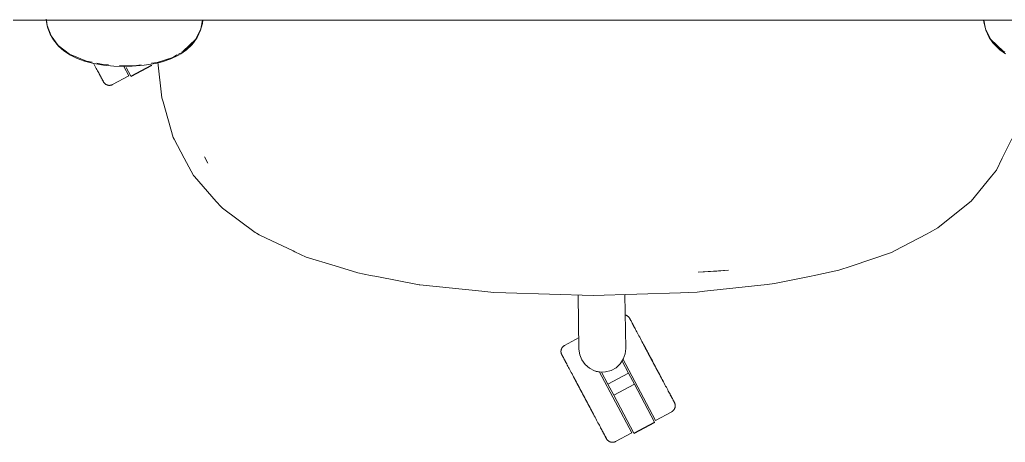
# Model space of a CAD drawing. Header units: millimetres. Extents: x 155927 to 317870, y -36033 to 97293.
# Drawn here: x 227341 to 227930, y 11534 to 11786 of the extents above; entities that cross this region are included whole.
import ezdxf

# ---------------------------------------------------------------- set-up
doc = ezdxf.new("R2010")
doc.units = ezdxf.units.MM
doc.header["$MEASUREMENT"] = 0
doc.layers.add('G-IMPT', color=8, linetype='CONTINUOUS', lineweight=9)
doc.layers.add('I-FURN', color=8, linetype='CONTINUOUS', lineweight=9)

msp = doc.modelspace()

# ---------------------------------------------------------------- linework, layer by layer
at = {"layer": 'G-IMPT'}
for p, q in [((227356.88, 11786.77), (227357.13, 11785.12)), ((227357.6, 11782.91), (227357.12, 11786.07)), ((227357.58, 11782.73), (227357.13, 11785.12)), ((227357.6, 11782.91), (227360.01, 11776.71)), ((227450.27, 11784.14), (227449.2, 11780.19)), ((227449.4, 11781.03), (227450.34, 11786.07)), ((227450.51, 11786.07), (227450.27, 11784.14)), ((227917.03, 11786.07), (227917.27, 11784.14)), ((227918.14, 11781.03), (227917.2, 11786.07)), ((227917.27, 11784.14), (227918.34, 11780.19)), ((227357.58, 11782.73), (227357.94, 11781.38)), ((227359.34, 11777.74), (227357.94, 11781.38)), ((227359.34, 11777.74), (227361.3, 11774.31)), ((227447.21, 11775.86), (227449.2, 11780.19)), ((227447.3, 11776.77), (227449.4, 11781.03)), ((227920.24, 11776.77), (227918.14, 11781.03)), ((227920.32, 11775.86), (227918.34, 11780.19)), ((227360.01, 11776.71), (227364.18, 11771.09)), ((227361.3, 11774.31), (227364.37, 11770.57)), ((227364.18, 11771.09), (227370.96, 11765.87)), ((227438.8, 11767.63), (227446.19, 11774.53)), ((227440.42, 11769.04), (227443.96, 11772.12)), ((227443.88, 11771.32), (227440.83, 11768.46)), ((227440.89, 11768.83), (227446.19, 11774.53)), ((227443.88, 11771.32), (227445.01, 11772.64)), ((227446.19, 11774.53), (227443.96, 11772.12)), ((227447.21, 11775.86), (227445.01, 11772.64)), ((227447.3, 11776.77), (227446.19, 11774.53)), ((227920.24, 11776.77), (227921.35, 11774.53)), ((227920.32, 11775.86), (227922.53, 11772.64)), ((227921.35, 11774.53), (227923.58, 11772.12)), ((227928.74, 11767.63), (227921.35, 11774.53)), ((227926.65, 11768.83), (227921.35, 11774.53)), ((227923.66, 11771.32), (227922.53, 11772.64)), ((227927.12, 11769.04), (227923.58, 11772.12)), ((227923.66, 11771.32), (227926.71, 11768.46)), ((227367.41, 11767.9), (227364.37, 11770.57)), ((227371.46, 11765.24), (227367.41, 11767.9)), ((227370.96, 11765.87), (227375.36, 11764.03)), ((227371.46, 11765.24), (227375.53, 11763.26)), ((227431.37, 11763), (227436, 11765.2)), ((227432.59, 11763.86), (227435.04, 11765.33)), ((227435.51, 11765.61), (227436.95, 11766.47)), ((227436, 11765.2), (227437.38, 11766.01)), ((227440.83, 11768.46), (227437.38, 11766.01)), ((227437.73, 11766.94), (227440.89, 11768.83)), ((227438.8, 11767.63), (227440.27, 11768.91)), ((227929.81, 11766.94), (227926.65, 11768.83)), ((227926.71, 11768.46), (227930.16, 11766.01)), ((227928.74, 11767.63), (227927.27, 11768.91)), ((227380.98, 11761.7), (227375.36, 11764.03)), ((227379.87, 11761.68), (227375.53, 11763.26)), ((227379.87, 11761.68), (227385.35, 11760.25)), ((227380.98, 11761.7), (227384.45, 11760.99)), ((227391.28, 11759.25), (227385.35, 11760.25)), ((227387.19, 11760.43), (227390.94, 11759.66)), ((227390.94, 11759.66), (227394.15, 11759.46)), ((227410.93, 11759.11), (227413.72, 11759.5)), ((227422.35, 11760.28), (227415.59, 11759.16)), ((227419.9, 11760.37), (227423.19, 11760.83)), ((227426.28, 11761.26), (227422.35, 11760.28)), ((227423.19, 11760.83), (227432.59, 11763.86)), ((227423.7, 11760.95), (227426.11, 11739.67)), ((227426.28, 11761.26), (227431.37, 11763)), ((227391.28, 11759.25), (227397.43, 11758.68)), ((227403.77, 11758.5), (227397.43, 11758.68)), ((227400.66, 11759.07), (227403.77, 11758.88)), ((227410.93, 11759.11), (227403.77, 11758.88)), ((227408.28, 11758.59), (227403.77, 11758.5)), ((227408.28, 11758.59), (227415.59, 11759.16)), ((227426.75, 11737.41), (227426.11, 11739.67)), ((227426.75, 11737.41), (227432.76, 11716.07)), ((227432.76, 11716.07), (227433.35, 11714.95)), ((227433.35, 11714.95), (227439.36, 11703.72)), ((227933.85, 11715.12), (227928.21, 11703.65)), ((227439.36, 11703.72), (227444.95, 11693.28)), ((227452.38, 11702.88), (227451.6, 11704.47)), ((227453.56, 11700.58), (227451.6, 11704.47)), ((227453.56, 11700.58), (227452.38, 11702.88)), ((227924.68, 11696.49), (227928.21, 11703.65)), ((227921.71, 11692.83), (227924.68, 11696.49)), ((227445.53, 11692.61), (227444.95, 11693.28)), ((227458.55, 11677.83), (227445.53, 11692.61)), ((227921.71, 11692.83), (227909.53, 11677.89)), ((227458.55, 11677.83), (227461.42, 11674.57)), ((227909.53, 11677.89), (227904.87, 11674.12)), ((227462.39, 11673.85), (227461.42, 11674.57)), ((227481.89, 11659.28), (227462.39, 11673.85)), ((227889.74, 11661.92), (227904.87, 11674.12)), ((227481.89, 11659.28), (227482.66, 11658.82)), ((227883.23, 11658.48), (227884.61, 11659.21)), ((227889.74, 11661.92), (227884.61, 11659.21)), ((227482.66, 11658.82), (227484.23, 11657.88)), ((227484.94, 11657.45), (227484.23, 11657.88)), ((227484.94, 11657.45), (227504.58, 11648.19)), ((227883.23, 11658.48), (227863.72, 11648.19)), ((227504.58, 11648.19), (227505.5, 11647.75)), ((227512.27, 11644.56), (227505.5, 11647.75)), ((227863.72, 11648.19), (227862.06, 11647.31)), ((227512.27, 11644.56), (227529.54, 11639.24)), ((227837.98, 11639.16), (227862.06, 11647.31)), ((227529.54, 11639.24), (227543.14, 11635.05)), ((227746.39, 11635.44), (227764.67, 11636.69)), ((227746.39, 11635.44), (227757.73, 11636.08)), ((227764.67, 11636.69), (227757.73, 11636.08)), ((227816.72, 11633.77), (227830.54, 11636.64)), ((227837.98, 11639.16), (227830.54, 11636.64)), ((227543.14, 11635.05), (227550.75, 11633.59)), ((227554.41, 11632.89), (227550.75, 11633.59)), ((227554.41, 11632.89), (227579.79, 11628.02)), ((227813.04, 11633.01), (227792.09, 11628.66)), ((227813.04, 11633.01), (227816.72, 11633.77)), ((227580.25, 11627.93), (227579.79, 11628.02)), ((227580.25, 11627.93), (227617.24, 11624.11)), ((227617.24, 11624.11), (227624.31, 11623.38)), ((227750.23, 11624.05), (227745.86, 11623.56)), ((227750.23, 11624.05), (227787.68, 11628.17)), ((227792.09, 11628.66), (227787.68, 11628.17)), ((227631.57, 11623.15), (227624.31, 11623.38)), ((227683.74, 11621.54), (227631.57, 11623.15)), ((227735.92, 11623.24), (227683.74, 11621.54)), ((227735.92, 11623.24), (227745.86, 11623.56))]:
    msp.add_line(p, q, dxfattribs=at)
at = {"layer": 'I-FURN'}
for p, q in [((228239.31, 11786.07), (226639.31, 11786.07)), ((226639.31, 11786.07), (228239.31, 11786.07)), ((227385.23, 11760.47), (227385.67, 11759.64)), ((227385.67, 11759.64), (227386.09, 11758.84)), ((227386.09, 11758.84), (227386.51, 11758.06)), ((227386.51, 11758.06), (227386.91, 11757.31)), ((227386.91, 11757.31), (227387.29, 11756.59)), ((227387.29, 11756.59), (227387.66, 11755.9)), ((227387.66, 11755.9), (227388.01, 11755.23)), ((227388.01, 11755.23), (227388.35, 11754.6)), ((227388.35, 11754.6), (227388.67, 11754)), ((227388.83, 11753.69), (227388.52, 11754.27)), ((227388.67, 11754), (227388.97, 11753.43)), ((227389.13, 11753.14), (227388.83, 11753.69)), ((227388.97, 11753.43), (227389.26, 11752.89)), ((227406.31, 11752.78), (227403.31, 11758.41)), ((227407.54, 11752.6), (227404.72, 11757.89)), ((227419.9, 11759.17), (227407.54, 11752.6)), ((227407.63, 11752.43), (227419.99, 11759)), ((227419.85, 11759.26), (227419.9, 11759.17)), ((227389.4, 11752.62), (227389.13, 11753.14)), ((227389.26, 11752.89), (227389.52, 11752.39)), ((227389.66, 11752.14), (227389.4, 11752.62)), ((227389.52, 11752.39), (227389.77, 11751.93)), ((227389.9, 11751.69), (227389.66, 11752.14)), ((227389.77, 11751.93), (227390, 11751.5)), ((227390.11, 11751.28), (227389.9, 11751.69)), ((227390, 11751.5), (227390.21, 11751.11)), ((227390.31, 11750.91), (227390.11, 11751.28)), ((227390.21, 11751.11), (227390.4, 11750.75)), ((227390.49, 11750.57), (227390.31, 11750.91)), ((227390.4, 11750.75), (227390.57, 11750.43)), ((227390.65, 11750.28), (227390.49, 11750.57)), ((227390.57, 11750.43), (227390.71, 11750.15)), ((227390.79, 11750.02), (227390.65, 11750.28)), ((227390.71, 11750.15), (227390.84, 11749.91)), ((227390.9, 11749.8), (227390.79, 11750.02)), ((227390.84, 11749.91), (227390.95, 11749.71)), ((227391, 11749.62), (227390.9, 11749.8)), ((227390.95, 11749.71), (227391.04, 11749.55)), ((227391.07, 11749.48), (227391, 11749.62)), ((227391.04, 11749.55), (227391.1, 11749.43)), ((227391.13, 11749.38), (227391.07, 11749.48)), ((227391.1, 11749.43), (227391.14, 11749.35)), ((227391.16, 11749.32), (227391.13, 11749.38)), ((227391.14, 11749.35), (227391.17, 11749.3)), ((227391.17, 11749.3), (227391.16, 11749.32)), ((227391.19, 11749.26), (227391.17, 11749.3)), ((227391.17, 11749.3), (227391.17, 11749.3)), ((227391.27, 11749.12), (227391.19, 11749.26)), ((227391.36, 11748.98), (227391.27, 11749.12)), ((227391.45, 11748.85), (227391.36, 11748.98)), ((227391.54, 11748.72), (227391.45, 11748.85)), ((227391.64, 11748.59), (227391.54, 11748.72)), ((227391.75, 11748.47), (227391.64, 11748.59)), ((227391.86, 11748.36), (227391.75, 11748.47)), ((227391.98, 11748.24), (227391.86, 11748.36)), ((227392.1, 11748.14), (227391.98, 11748.24)), ((227392.22, 11748.03), (227392.1, 11748.14)), ((227392.35, 11747.94), (227392.22, 11748.03)), ((227392.48, 11747.84), (227392.35, 11747.94)), ((227392.62, 11747.76), (227392.48, 11747.84)), ((227392.76, 11747.67), (227392.62, 11747.76)), ((227392.9, 11747.6), (227392.76, 11747.67)), ((227393.04, 11747.53), (227392.9, 11747.6)), ((227393.19, 11747.46), (227393.04, 11747.53)), ((227396.48, 11747.56), (227396.33, 11747.49)), ((227396.62, 11747.63), (227396.48, 11747.56)), ((227396.62, 11747.63), (227406.31, 11752.78)), ((227393.34, 11747.41), (227393.19, 11747.46)), ((227393.49, 11747.35), (227393.34, 11747.41)), ((227393.65, 11747.31), (227393.49, 11747.35)), ((227393.8, 11747.27), (227393.65, 11747.31)), ((227393.96, 11747.23), (227393.8, 11747.27)), ((227394.12, 11747.21), (227393.96, 11747.23)), ((227394.28, 11747.18), (227394.12, 11747.21)), ((227394.44, 11747.17), (227394.28, 11747.18)), ((227394.6, 11747.16), (227394.44, 11747.17)), ((227394.76, 11747.16), (227394.6, 11747.16)), ((227394.92, 11747.16), (227394.76, 11747.16)), ((227395.08, 11747.18), (227394.92, 11747.16)), ((227395.24, 11747.19), (227395.08, 11747.18)), ((227395.4, 11747.22), (227395.24, 11747.19)), ((227395.56, 11747.25), (227395.4, 11747.22)), ((227395.72, 11747.28), (227395.56, 11747.25)), ((227395.87, 11747.33), (227395.72, 11747.28)), ((227396.03, 11747.38), (227395.87, 11747.33)), ((227396.18, 11747.43), (227396.03, 11747.38)), ((227396.33, 11747.49), (227396.18, 11747.43)), ((227675.27, 11589.48), (227674.71, 11621.82)), ((227702.69, 11622.15), (227703.25, 11589.96)), ((227702.96, 11609.84), (227703.12, 11609.8)), ((227703.12, 11609.8), (227703.27, 11609.75)), ((227703.27, 11609.75), (227703.43, 11609.7)), ((227703.43, 11609.7), (227703.58, 11609.64)), ((227703.58, 11609.64), (227703.72, 11609.58)), ((227703.72, 11609.58), (227703.87, 11609.51)), ((227703.87, 11609.51), (227704.01, 11609.43)), ((227704.01, 11609.43), (227704.15, 11609.35)), ((227704.15, 11609.35), (227704.29, 11609.26)), ((227704.29, 11609.26), (227704.42, 11609.17)), ((227704.42, 11609.17), (227704.55, 11609.07)), ((227704.55, 11609.07), (227704.67, 11608.97)), ((227704.67, 11608.97), (227704.79, 11608.86)), ((227704.79, 11608.86), (227704.91, 11608.75)), ((227704.91, 11608.75), (227705.02, 11608.63)), ((227705.02, 11608.63), (227705.12, 11608.51)), ((227705.12, 11608.51), (227705.23, 11608.39)), ((227705.23, 11608.39), (227705.32, 11608.26)), ((227705.32, 11608.26), (227705.41, 11608.12)), ((227705.41, 11608.12), (227705.5, 11607.99)), ((227705.5, 11607.99), (227705.58, 11607.85)), ((227705.58, 11607.85), (227705.6, 11607.81)), ((227705.6, 11607.81), (227705.61, 11607.79)), ((227705.6, 11607.8), (227705.6, 11607.81)), ((227705.62, 11607.76), (227705.6, 11607.8)), ((227705.61, 11607.79), (227705.64, 11607.73)), ((227705.67, 11607.68), (227705.62, 11607.76)), ((227705.64, 11607.73), (227705.69, 11607.63)), ((227705.73, 11607.56), (227705.67, 11607.68)), ((227705.69, 11607.63), (227705.77, 11607.49)), ((227705.82, 11607.4), (227705.73, 11607.56)), ((227705.77, 11607.49), (227705.86, 11607.31)), ((227705.93, 11607.19), (227705.82, 11607.4)), ((227705.86, 11607.31), (227705.98, 11607.09)), ((227706.05, 11606.95), (227705.93, 11607.19)), ((227705.98, 11607.09), (227706.12, 11606.83)), ((227706.2, 11606.67), (227706.05, 11606.95)), ((227706.12, 11606.83), (227706.28, 11606.53)), ((227706.37, 11606.36), (227706.2, 11606.67)), ((227706.28, 11606.53), (227706.46, 11606.2)), ((227706.56, 11606), (227706.37, 11606.36)), ((227706.46, 11606.2), (227706.65, 11605.82)), ((227706.77, 11605.61), (227706.56, 11606)), ((227706.65, 11605.82), (227706.87, 11605.41)), ((227707, 11605.18), (227706.77, 11605.61)), ((227706.87, 11605.41), (227707.11, 11604.97)), ((227707.24, 11604.71), (227707, 11605.18)), ((227707.11, 11604.97), (227707.37, 11604.49)), ((227707.51, 11604.21), (227707.24, 11604.71)), ((227707.37, 11604.49), (227707.64, 11603.97)), ((227707.8, 11603.68), (227707.51, 11604.21)), ((227707.64, 11603.97), (227707.93, 11603.42)), ((227708.1, 11603.11), (227707.8, 11603.68)), ((227707.93, 11603.42), (227708.24, 11602.83)), ((227708.42, 11602.51), (227708.1, 11603.11)), ((227708.76, 11601.87), (227708.42, 11602.51)), ((227709.11, 11601.21), (227708.76, 11601.87)), ((227709.48, 11600.51), (227709.11, 11601.21)), ((227709.86, 11599.79), (227709.48, 11600.51)), ((227675.49, 11596.36), (227666.65, 11591.66)), ((227710.26, 11599.04), (227709.86, 11599.79)), ((227710.67, 11598.27), (227710.26, 11599.04)), ((227711.1, 11597.46), (227710.67, 11598.27)), ((227711.54, 11596.64), (227711.1, 11597.46)), ((227711.99, 11595.79), (227711.54, 11596.64)), ((227712.45, 11594.93), (227711.99, 11595.79)), ((227712.92, 11594.04), (227712.45, 11594.93)), ((227664.52, 11588.39), (227664.54, 11588.55)), ((227664.54, 11588.55), (227664.56, 11588.71)), ((227664.56, 11588.71), (227664.58, 11588.87)), ((227664.58, 11588.87), (227664.62, 11589.03)), ((227664.62, 11589.03), (227664.66, 11589.19)), ((227664.66, 11589.19), (227664.7, 11589.34)), ((227664.7, 11589.34), (227664.76, 11589.49)), ((227664.76, 11589.49), (227664.82, 11589.64)), ((227664.82, 11589.64), (227664.88, 11589.79)), ((227664.88, 11589.79), (227664.95, 11589.94)), ((227664.95, 11589.94), (227665.03, 11590.08)), ((227665.03, 11590.08), (227665.11, 11590.22)), ((227665.11, 11590.22), (227665.2, 11590.35)), ((227665.2, 11590.35), (227665.29, 11590.48)), ((227665.29, 11590.48), (227665.39, 11590.61)), ((227665.39, 11590.61), (227665.49, 11590.74)), ((227665.49, 11590.74), (227665.6, 11590.86)), ((227665.6, 11590.86), (227665.71, 11590.97)), ((227665.71, 11590.97), (227665.83, 11591.08)), ((227665.83, 11591.08), (227665.95, 11591.19)), ((227665.95, 11591.19), (227666.07, 11591.29)), ((227666.07, 11591.29), (227666.2, 11591.39)), ((227666.2, 11591.39), (227666.33, 11591.48)), ((227666.33, 11591.48), (227666.47, 11591.56)), ((227666.47, 11591.56), (227666.61, 11591.64)), ((227666.61, 11591.64), (227666.65, 11591.66)), ((227675.74, 11586.13), (227675.27, 11589.48)), ((227703.25, 11589.96), (227702.91, 11586.61)), ((227713.4, 11593.13), (227712.92, 11594.04)), ((227713.14, 11593.62), (227713.63, 11592.71)), ((227713.89, 11592.21), (227713.4, 11593.13)), ((227713.63, 11592.71), (227714.12, 11591.78)), ((227714.39, 11591.27), (227713.89, 11592.21)), ((227714.12, 11591.78), (227714.62, 11590.84)), ((227714.9, 11590.32), (227714.39, 11591.27)), ((227714.62, 11590.84), (227715.13, 11589.88)), ((227715.41, 11589.36), (227714.9, 11590.32)), ((227715.13, 11589.88), (227715.65, 11588.91)), ((227715.93, 11588.38), (227715.41, 11589.36)), ((227715.65, 11588.91), (227716.17, 11587.93)), ((227664.51, 11588.23), (227664.52, 11588.39)), ((227664.51, 11588.07), (227664.51, 11588.23)), ((227664.52, 11587.91), (227664.51, 11588.07)), ((227664.53, 11587.75), (227664.52, 11587.91)), ((227664.54, 11587.59), (227664.53, 11587.75)), ((227664.57, 11587.43), (227664.54, 11587.59)), ((227664.6, 11587.27), (227664.57, 11587.43)), ((227664.64, 11587.11), (227664.6, 11587.27)), ((227664.68, 11586.96), (227664.64, 11587.11)), ((227664.73, 11586.8), (227664.68, 11586.96)), ((227664.78, 11586.65), (227664.73, 11586.8)), ((227664.84, 11586.5), (227664.78, 11586.65)), ((227664.91, 11586.36), (227664.84, 11586.5)), ((227664.98, 11586.21), (227664.91, 11586.36)), ((227664.99, 11586.21), (227664.98, 11586.21)), ((227664.98, 11586.21), (227664.99, 11586.19)), ((227665.01, 11586.17), (227664.99, 11586.21)), ((227664.99, 11586.19), (227665.03, 11586.13)), ((227665.05, 11586.08), (227665.01, 11586.17)), ((227665.03, 11586.13), (227665.08, 11586.03)), ((227665.12, 11585.96), (227665.05, 11586.08)), ((227665.08, 11586.03), (227665.15, 11585.89)), ((227665.2, 11585.8), (227665.12, 11585.96)), ((227665.15, 11585.89), (227665.25, 11585.71)), ((227665.31, 11585.6), (227665.2, 11585.8)), ((227665.25, 11585.71), (227665.37, 11585.49)), ((227665.44, 11585.36), (227665.31, 11585.6)), ((227665.37, 11585.49), (227665.5, 11585.23)), ((227665.59, 11585.08), (227665.44, 11585.36)), ((227665.5, 11585.23), (227665.66, 11584.94)), ((227665.76, 11584.76), (227665.59, 11585.08)), ((227665.66, 11584.94), (227665.84, 11584.6)), ((227665.94, 11584.41), (227665.76, 11584.76)), ((227665.84, 11584.6), (227666.04, 11584.23)), ((227666.15, 11584.01), (227665.94, 11584.41)), ((227666.04, 11584.23), (227666.26, 11583.82)), ((227666.38, 11583.58), (227666.15, 11584.01)), ((227666.26, 11583.82), (227666.49, 11583.37)), ((227666.63, 11583.12), (227666.38, 11583.58)), ((227666.49, 11583.37), (227666.75, 11582.89)), ((227666.9, 11582.62), (227666.63, 11583.12)), ((227666.75, 11582.89), (227667.02, 11582.37)), ((227676.99, 11583), (227675.74, 11586.13)), ((227678.95, 11580.26), (227676.99, 11583)), ((227701.77, 11583.43), (227699.9, 11580.63)), ((227720.98, 11546.93), (227701.44, 11583.68)), ((227702.91, 11586.61), (227701.77, 11583.43)), ((227716.45, 11587.4), (227715.93, 11588.38)), ((227716.17, 11587.93), (227716.69, 11586.94)), ((227716.98, 11586.41), (227716.45, 11587.4)), ((227716.69, 11586.94), (227717.22, 11585.95)), ((227717.51, 11585.41), (227716.98, 11586.41)), ((227717.22, 11585.95), (227717.75, 11584.95)), ((227718.04, 11584.41), (227717.51, 11585.41)), ((227717.75, 11584.95), (227718.29, 11583.95)), ((227718.57, 11583.41), (227718.04, 11584.41)), ((227718.29, 11583.95), (227718.82, 11582.94)), ((227719.11, 11582.4), (227718.57, 11583.41)), ((227718.82, 11582.94), (227719.35, 11581.94)), ((227667.18, 11582.08), (227666.9, 11582.62)), ((227667.02, 11582.37), (227667.32, 11581.82)), ((227667.48, 11581.51), (227667.18, 11582.08)), ((227667.32, 11581.82), (227667.63, 11581.24)), ((227667.63, 11581.24), (227667.96, 11580.62)), ((227667.96, 11580.62), (227668.3, 11579.97)), ((227668.3, 11579.97), (227668.66, 11579.3)), ((227668.66, 11579.3), (227669.04, 11578.59)), ((227669.04, 11578.59), (227669.43, 11577.85)), ((227669.43, 11577.85), (227669.83, 11577.09)), ((227669.83, 11577.09), (227670.25, 11576.3)), ((227681.52, 11578.07), (227678.95, 11580.26)), ((227684.53, 11576.55), (227681.52, 11578.07)), ((227697.41, 11578.34), (227694.45, 11576.72)), ((227699.9, 11580.63), (227697.41, 11578.34)), ((227701.04, 11582.3), (227704.84, 11575.16)), ((227719.64, 11581.4), (227719.11, 11582.4)), ((227719.35, 11581.94), (227719.89, 11580.93)), ((227720.18, 11580.39), (227719.64, 11581.4)), ((227719.89, 11580.93), (227720.42, 11579.93)), ((227720.71, 11579.39), (227720.18, 11580.39)), ((227720.42, 11579.93), (227720.95, 11578.93)), ((227721.24, 11578.4), (227720.71, 11579.39)), ((227720.95, 11578.93), (227721.48, 11577.94)), ((227721.76, 11577.41), (227721.24, 11578.4)), ((227721.48, 11577.94), (227722, 11576.96)), ((227722.28, 11576.43), (227721.76, 11577.41)), ((227722, 11576.96), (227722.52, 11575.99)), ((227670.25, 11576.3), (227670.68, 11575.49)), ((227670.68, 11575.49), (227671.13, 11574.66)), ((227671.37, 11574.2), (227670.92, 11575.04)), ((227671.13, 11574.66), (227671.58, 11573.8)), ((227671.83, 11573.33), (227671.37, 11574.2)), ((227671.58, 11573.8), (227672.05, 11572.92)), ((227672.3, 11572.44), (227671.83, 11573.33)), ((227672.05, 11572.92), (227672.53, 11572.03)), ((227672.79, 11571.54), (227672.3, 11572.44)), ((227672.53, 11572.03), (227673.01, 11571.11)), ((227673.28, 11570.61), (227672.79, 11571.54)), ((227673.01, 11571.11), (227673.51, 11570.18)), ((227687.82, 11575.8), (227684.53, 11576.55)), ((227706.85, 11539.42), (227687.33, 11576.14)), ((227691.19, 11575.86), (227687.82, 11575.8)), ((227692.48, 11568.59), (227688.68, 11575.73)), ((227694.45, 11576.72), (227691.19, 11575.86)), ((227704.84, 11575.16), (227692.48, 11568.59)), ((227704.84, 11575.16), (227708.37, 11568.52)), ((227722.8, 11575.46), (227722.28, 11576.43)), ((227722.52, 11575.99), (227723.03, 11575.02)), ((227723.31, 11574.51), (227722.8, 11575.46)), ((227723.03, 11575.02), (227723.54, 11574.07)), ((227723.81, 11573.56), (227723.31, 11574.51)), ((227723.54, 11574.07), (227724.04, 11573.13)), ((227724.3, 11572.63), (227723.81, 11573.56)), ((227724.04, 11573.13), (227724.53, 11572.21)), ((227724.79, 11571.72), (227724.3, 11572.63)), ((227724.53, 11572.21), (227725.01, 11571.31)), ((227725.26, 11570.82), (227724.79, 11571.72)), ((227725.01, 11571.31), (227725.48, 11570.42)), ((227673.78, 11569.68), (227673.28, 11570.61)), ((227673.51, 11570.18), (227674.01, 11569.24)), ((227674.28, 11568.73), (227673.78, 11569.68)), ((227674.01, 11569.24), (227674.52, 11568.28)), ((227674.79, 11567.76), (227674.28, 11568.73)), ((227674.52, 11568.28), (227675.03, 11567.31)), ((227675.31, 11566.79), (227674.79, 11567.76)), ((227675.03, 11567.31), (227675.55, 11566.34)), ((227675.83, 11565.8), (227675.31, 11566.79)), ((227675.55, 11566.34), (227676.08, 11565.35)), ((227676.36, 11564.81), (227675.83, 11565.8)), ((227676.08, 11565.35), (227676.61, 11564.35)), ((227696.01, 11561.95), (227692.48, 11568.59)), ((227708.37, 11568.52), (227696.01, 11561.95)), ((227708.37, 11568.52), (227720.44, 11545.81)), ((227725.73, 11569.95), (227725.26, 11570.82)), ((227725.48, 11570.42), (227725.94, 11569.55)), ((227726.19, 11569.09), (227725.73, 11569.95)), ((227725.94, 11569.55), (227726.39, 11568.7)), ((227726.63, 11568.25), (227726.19, 11569.09)), ((227727.06, 11567.44), (227726.63, 11568.25)), ((227727.48, 11566.66), (227727.06, 11567.44)), ((227727.89, 11565.89), (227727.48, 11566.66)), ((227728.28, 11565.16), (227727.89, 11565.89)), ((227728.65, 11564.45), (227728.28, 11565.16)), ((227676.89, 11563.82), (227676.36, 11564.81)), ((227676.61, 11564.35), (227677.14, 11563.36)), ((227677.42, 11562.81), (227676.89, 11563.82)), ((227677.14, 11563.36), (227677.67, 11562.35)), ((227677.96, 11561.81), (227677.42, 11562.81)), ((227677.67, 11562.35), (227678.2, 11561.35)), ((227678.49, 11560.8), (227677.96, 11561.81)), ((227678.2, 11561.35), (227678.74, 11560.34)), ((227679.03, 11559.8), (227678.49, 11560.8)), ((227678.74, 11560.34), (227679.27, 11559.34)), ((227679.56, 11558.8), (227679.03, 11559.8)), ((227679.27, 11559.34), (227679.81, 11558.34)), ((227708.08, 11539.24), (227696.01, 11561.95)), ((227729.01, 11563.77), (227728.65, 11564.45)), ((227729.36, 11563.13), (227729.01, 11563.77)), ((227729.68, 11562.51), (227729.36, 11563.13)), ((227730, 11561.92), (227729.68, 11562.51)), ((227729.83, 11562.24), (227730.13, 11561.67)), ((227730.29, 11561.37), (227730, 11561.92)), ((227730.13, 11561.67), (227730.42, 11561.13)), ((227730.56, 11560.86), (227730.29, 11561.37)), ((227730.42, 11561.13), (227730.68, 11560.63)), ((227730.82, 11560.38), (227730.56, 11560.86)), ((227730.68, 11560.63), (227730.93, 11560.17)), ((227731.06, 11559.93), (227730.82, 11560.38)), ((227730.93, 11560.17), (227731.16, 11559.74)), ((227731.27, 11559.52), (227731.06, 11559.93)), ((227731.16, 11559.74), (227731.37, 11559.34)), ((227731.47, 11559.15), (227731.27, 11559.52)), ((227731.37, 11559.34), (227731.56, 11558.99)), ((227731.65, 11558.81), (227731.47, 11559.15)), ((227680.09, 11557.8), (227679.56, 11558.8)), ((227679.81, 11558.34), (227680.34, 11557.34)), ((227680.62, 11556.8), (227680.09, 11557.8)), ((227680.34, 11557.34), (227680.86, 11556.35)), ((227681.15, 11555.82), (227680.62, 11556.8)), ((227680.86, 11556.35), (227681.39, 11555.36)), ((227681.67, 11554.84), (227681.15, 11555.82)), ((227681.39, 11555.36), (227681.9, 11554.39)), ((227682.18, 11553.87), (227681.67, 11554.84)), ((227681.9, 11554.39), (227682.42, 11553.43)), ((227682.69, 11552.91), (227682.18, 11553.87)), ((227682.42, 11553.43), (227682.92, 11552.48)), ((227731.56, 11558.99), (227731.73, 11558.67)), ((227731.81, 11558.51), (227731.65, 11558.81)), ((227731.73, 11558.67), (227731.88, 11558.39)), ((227731.95, 11558.25), (227731.81, 11558.51)), ((227731.88, 11558.39), (227732, 11558.15)), ((227732.02, 11553.26), (227731.93, 11553.14)), ((227732.06, 11558.04), (227731.95, 11558.25)), ((227732, 11558.15), (227732.11, 11557.95)), ((227732.12, 11553.4), (227732.02, 11553.26)), ((227732.16, 11557.86), (227732.06, 11558.04)), ((227732.11, 11557.95), (227732.2, 11557.79)), ((227732.2, 11553.53), (227732.12, 11553.4)), ((227732.23, 11557.72), (227732.16, 11557.86)), ((227732.2, 11557.79), (227732.26, 11557.66)), ((227732.29, 11553.67), (227732.2, 11553.53)), ((227732.29, 11557.61), (227732.23, 11557.72)), ((227732.26, 11557.66), (227732.3, 11557.58)), ((227732.32, 11557.55), (227732.29, 11557.61)), ((227732.36, 11553.81), (227732.29, 11553.67)), ((227732.3, 11557.58), (227732.33, 11557.54)), ((227732.33, 11557.53), (227732.32, 11557.55)), ((227732.33, 11557.54), (227732.33, 11557.53)), ((227732.33, 11557.53), (227732.4, 11557.39)), ((227732.43, 11553.96), (227732.36, 11553.81)), ((227732.4, 11557.39), (227732.47, 11557.24)), ((227732.5, 11554.11), (227732.43, 11553.96)), ((227732.47, 11557.24), (227732.53, 11557.09)), ((227732.56, 11554.26), (227732.5, 11554.11)), ((227732.53, 11557.09), (227732.59, 11556.94)), ((227732.61, 11554.41), (227732.56, 11554.26)), ((227732.59, 11556.94), (227732.63, 11556.79)), ((227732.65, 11554.56), (227732.61, 11554.41)), ((227732.63, 11556.79), (227732.68, 11556.63)), ((227732.69, 11554.72), (227732.65, 11554.56)), ((227732.68, 11556.63), (227732.71, 11556.48)), ((227732.73, 11554.88), (227732.69, 11554.72)), ((227732.71, 11556.48), (227732.74, 11556.32)), ((227732.76, 11555.03), (227732.73, 11554.88)), ((227732.74, 11556.32), (227732.77, 11556.16)), ((227732.78, 11555.19), (227732.76, 11555.03)), ((227732.77, 11556.16), (227732.79, 11556)), ((227732.79, 11555.36), (227732.78, 11555.19)), ((227732.79, 11556), (227732.8, 11555.84)), ((227732.8, 11555.52), (227732.79, 11555.36)), ((227732.8, 11555.84), (227732.8, 11555.68)), ((227732.8, 11555.68), (227732.8, 11555.52)), ((227683.19, 11551.97), (227682.69, 11552.91)), ((227682.92, 11552.48), (227683.42, 11551.54)), ((227683.69, 11551.04), (227683.19, 11551.97)), ((227683.42, 11551.54), (227683.91, 11550.62)), ((227684.17, 11550.12), (227683.69, 11551.04)), ((227683.91, 11550.62), (227684.39, 11549.71)), ((227684.39, 11549.71), (227684.86, 11548.82)), ((227684.86, 11548.82), (227685.33, 11547.95)), ((227685.33, 11547.95), (227685.78, 11547.11)), ((227720.98, 11546.93), (227730.66, 11552.08)), ((227730.7, 11552.1), (227730.66, 11552.08)), ((227730.84, 11552.18), (227730.7, 11552.1)), ((227730.98, 11552.27), (227730.84, 11552.18)), ((227731.11, 11552.36), (227730.98, 11552.27)), ((227731.24, 11552.46), (227731.11, 11552.36)), ((227731.37, 11552.56), (227731.24, 11552.46)), ((227731.49, 11552.66), (227731.37, 11552.56)), ((227731.6, 11552.78), (227731.49, 11552.66)), ((227731.72, 11552.89), (227731.6, 11552.78)), ((227731.82, 11553.01), (227731.72, 11552.89)), ((227731.93, 11553.14), (227731.82, 11553.01)), ((227685.78, 11547.11), (227686.21, 11546.28)), ((227686.21, 11546.28), (227686.64, 11545.48)), ((227686.64, 11545.48), (227687.05, 11544.71)), ((227687.05, 11544.71), (227687.45, 11543.96)), ((227687.45, 11543.96), (227687.84, 11543.23)), ((227687.84, 11543.23), (227688.2, 11542.54)), ((227688.2, 11542.54), (227688.56, 11541.88)), ((227688.56, 11541.88), (227688.89, 11541.24)), ((227720.44, 11545.81), (227708.08, 11539.24)), ((227708.17, 11539.07), (227720.53, 11545.64)), ((227688.89, 11541.24), (227689.21, 11540.64)), ((227689.38, 11540.33), (227689.07, 11540.91)), ((227689.21, 11540.64), (227689.52, 11540.07)), ((227689.67, 11539.78), (227689.38, 11540.33)), ((227689.52, 11540.07), (227689.8, 11539.54)), ((227689.95, 11539.26), (227689.67, 11539.78)), ((227689.8, 11539.54), (227690.07, 11539.04)), ((227690.2, 11538.78), (227689.95, 11539.26)), ((227690.07, 11539.04), (227690.32, 11538.57)), ((227690.44, 11538.33), (227690.2, 11538.78)), ((227690.32, 11538.57), (227690.54, 11538.14)), ((227690.66, 11537.92), (227690.44, 11538.33)), ((227690.54, 11538.14), (227690.75, 11537.75)), ((227690.86, 11537.55), (227690.66, 11537.92)), ((227690.75, 11537.75), (227690.94, 11537.39)), ((227691.04, 11537.21), (227690.86, 11537.55)), ((227690.94, 11537.39), (227691.11, 11537.07)), ((227691.19, 11536.92), (227691.04, 11537.21)), ((227691.11, 11537.07), (227691.26, 11536.79)), ((227691.33, 11536.66), (227691.19, 11536.92)), ((227691.26, 11536.79), (227691.39, 11536.55)), ((227691.45, 11536.44), (227691.33, 11536.66)), ((227691.39, 11536.55), (227691.49, 11536.35)), ((227691.54, 11536.26), (227691.45, 11536.44)), ((227691.49, 11536.35), (227691.58, 11536.19)), ((227691.62, 11536.12), (227691.54, 11536.26)), ((227691.58, 11536.19), (227691.65, 11536.07)), ((227691.67, 11536.02), (227691.62, 11536.12)), ((227691.65, 11536.07), (227691.69, 11535.99)), ((227691.7, 11535.96), (227691.67, 11536.02)), ((227691.69, 11535.99), (227691.71, 11535.94)), ((227691.71, 11535.94), (227691.7, 11535.96)), ((227691.73, 11535.9), (227691.71, 11535.94)), ((227691.71, 11535.94), (227691.71, 11535.94)), ((227691.81, 11535.76), (227691.73, 11535.9)), ((227691.9, 11535.62), (227691.81, 11535.76)), ((227691.99, 11535.49), (227691.9, 11535.62)), ((227697.16, 11534.27), (227706.85, 11539.42)), ((227692.09, 11535.36), (227691.99, 11535.49)), ((227692.19, 11535.24), (227692.09, 11535.36)), ((227692.3, 11535.11), (227692.19, 11535.24)), ((227692.41, 11535), (227692.3, 11535.11)), ((227692.52, 11534.89), (227692.41, 11535)), ((227692.64, 11534.78), (227692.52, 11534.89)), ((227692.77, 11534.68), (227692.64, 11534.78)), ((227692.89, 11534.58), (227692.77, 11534.68)), ((227693.03, 11534.48), (227692.89, 11534.58)), ((227693.16, 11534.4), (227693.03, 11534.48)), ((227693.3, 11534.32), (227693.16, 11534.4)), ((227693.44, 11534.24), (227693.3, 11534.32)), ((227693.59, 11534.17), (227693.44, 11534.24)), ((227693.74, 11534.11), (227693.59, 11534.17)), ((227693.89, 11534.05), (227693.74, 11534.11)), ((227694.04, 11533.99), (227693.89, 11534.05)), ((227694.19, 11533.95), (227694.04, 11533.99)), ((227694.35, 11533.91), (227694.19, 11533.95)), ((227694.51, 11533.87), (227694.35, 11533.91)), ((227694.67, 11533.85), (227694.51, 11533.87)), ((227694.83, 11533.83), (227694.67, 11533.85)), ((227694.99, 11533.81), (227694.83, 11533.83)), ((227695.15, 11533.8), (227694.99, 11533.81)), ((227695.31, 11533.8), (227695.15, 11533.8)), ((227695.47, 11533.81), (227695.31, 11533.8)), ((227695.63, 11533.82), (227695.47, 11533.81)), ((227695.79, 11533.83), (227695.63, 11533.82)), ((227695.95, 11533.86), (227695.79, 11533.83)), ((227696.11, 11533.89), (227695.95, 11533.86)), ((227696.26, 11533.92), (227696.11, 11533.89)), ((227696.42, 11533.97), (227696.26, 11533.92)), ((227696.57, 11534.02), (227696.42, 11533.97)), ((227696.73, 11534.07), (227696.57, 11534.02)), ((227696.87, 11534.13), (227696.73, 11534.07)), ((227697.02, 11534.2), (227696.87, 11534.13)), ((227697.16, 11534.27), (227697.02, 11534.2))]:
    msp.add_line(p, q, dxfattribs=at)
msp.add_arc((227689.27, 11589.53), 13.81, 252.66397, 257.65266, dxfattribs=at)
msp.add_open_spline([(227686.91, 11575.92), (227686.47, 11576), (227686.05, 11576.1), (227685.63, 11576.22)], degree=3, dxfattribs=at)

doc.saveas('drawing.dxf')
